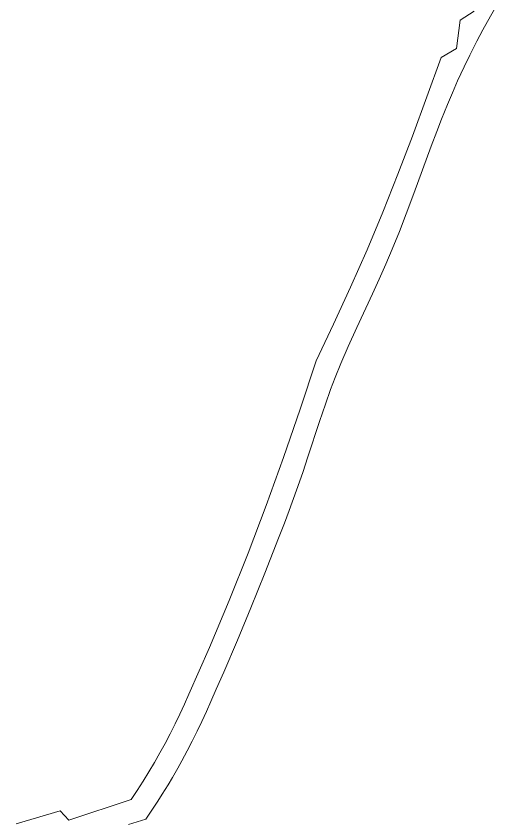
# Model space of a CAD drawing. Extents: x 715188 to 716056, y 7846022 to 7846725.
# Drawn here: x 715801.7 to 715905.8, y 7846201.7 to 7846376 of the extents above; entities that cross this region are included whole.
import ezdxf

# ---------------------------------------------------------------- set-up
doc = ezdxf.new("R2010")
doc.units = 0
doc.layers.add('Perímetro', color=1, linetype='Continuous', lineweight=15)
doc.layers.add('TALHÕES', color=3, linetype='Continuous', lineweight=18)

msp = doc.modelspace()

# ---------------------------------------------------------------- linework, layer by layer
at = {"layer": 'Perímetro'}
msp.add_lwpolyline([(715905.85, 7846378.37), (715904.44, 7846375.95), (715902.8, 7846373), (715901.49, 7846370.53), (715899.96, 7846367.52), (715898.74, 7846365.01), (715897.33, 7846361.95), (715896.21, 7846359.39), (715895.13, 7846356.81), (715893.86, 7846353.66), (715892.84, 7846351.02), (715891.64, 7846347.82), (715887.86, 7846337.54), (715886.23, 7846333.18), (715884.75, 7846329.35), (715883.2, 7846325.53), (715881.81, 7846322.27), (715880.38, 7846319.05), (715878.92, 7846315.87), (715875.52, 7846308.55), (715873.65, 7846304.41), (715872.08, 7846300.79), (715870.82, 7846297.69), (715869.83, 7846295.11), (715868.7, 7846291.95), (715867.43, 7846288.19), (715864.93, 7846280.52), (715863.81, 7846277.19), (715862.46, 7846273.31), (715860.86, 7846268.92), (715859.83, 7846266.18), (715858.58, 7846262.92), (715855.6, 7846255.37), (715852.55, 7846247.84), (715849.66, 7846240.88), (715846.71, 7846233.95), (715845.09, 7846230.21), (715843.91, 7846227.54), (715842.94, 7846225.4), (715841.95, 7846223.25), (715840.93, 7846221.12), (715839.88, 7846218.98), (715838.78, 7846216.85), (715837.65, 7846214.75), (715836.77, 7846213.16), (715835.57, 7846211.1), (715834.64, 7846209.55), (715833.37, 7846207.52), (715832.4, 7846206.02), (715829.83, 7846202.11), (715826.09, 7846200.93)], dxfattribs=at)
at = {"layer": 'TALHÕES'}
msp.add_lwpolyline([(715900.94, 7846377.03), (715897.87, 7846375.11), (715897.13, 7846368.98), (715893.76, 7846366.99), (715887.56, 7846349.98), (715884.42, 7846341.73), (715881.14, 7846333.54), (715877.72, 7846325.4), (715874.17, 7846317.32), (715870.49, 7846309.3), (715866.68, 7846301.34), (715863.25, 7846290.84), (715859.66, 7846280.4), (715855.89, 7846270.02), (715851.96, 7846259.7), (715847.86, 7846249.45), (715843.59, 7846239.26), (715839.16, 7846229.15), (715838.2, 7846226.98), (715837.2, 7846224.83), (715836.17, 7846222.7), (715835.1, 7846220.59), (715833.99, 7846218.49), (715832.85, 7846216.42), (715831.68, 7846214.36), (715830.47, 7846212.32), (715829.22, 7846210.31), (715827.94, 7846208.31), (715826.63, 7846206.34), (715813.15, 7846201.86), (715811.3, 7846203.92), (715801.73, 7846201.09)], dxfattribs=at)

doc.saveas('drawing.dxf')
